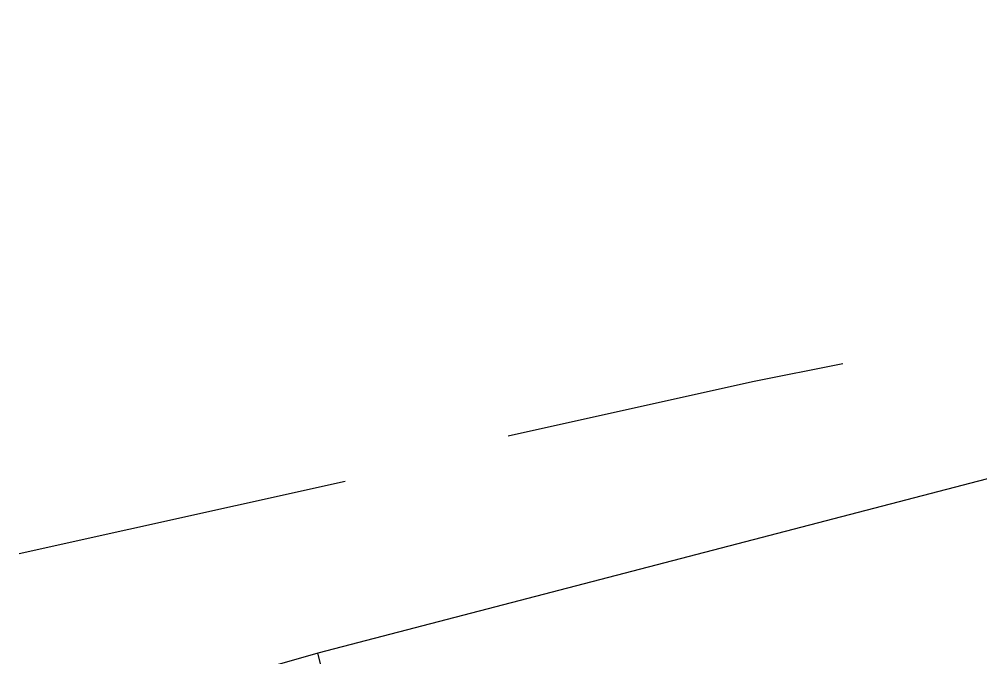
# Model space of a CAD drawing. Header units: feet. Extents: x -84 to 198, y -22 to 181.
# Drawn here: x 83.627 to 85.043, y 18.758 to 19.698 of the extents above; entities that cross this region are included whole.
import ezdxf

# ---------------------------------------------------------------- set-up
doc = ezdxf.new("R2010")
doc.units = ezdxf.units.FT
doc.layers.add('A-LINEA', color=7, linetype='CONTINUOUS')

msp = doc.modelspace()

# ---------------------------------------------------------------- linework, layer by layer
at = {"layer": 'A-LINEA'}
for p, q in [((87.6533, 19.6978), (84.0667, 18.7644)), ((87.6533, 19.6978), (84.0667, 18.7644)), ((83.6267, 18.9111), (84.1067, 19.0178)), ((83.6267, 18.9111), (84.1067, 19.0178))]:
    msp.add_line(p, q, dxfattribs=at)
for points in [[(84.3467, 19.0844), (84.7067, 19.1644), (84.84, 19.1911)], [(84.3467, 19.0844), (84.7067, 19.1644), (84.84, 19.1911)], [(84.0667, 18.7644), (83.7867, 18.6844), (83.9333, 18.1244), (84.2133, 18.1911), (84.0667, 18.7644)], [(84.0667, 18.7644), (83.7867, 18.6844), (83.9333, 18.1244), (84.2133, 18.1911), (84.0667, 18.7644)]]:
    msp.add_lwpolyline(points, dxfattribs=at)

doc.saveas('drawing.dxf')
